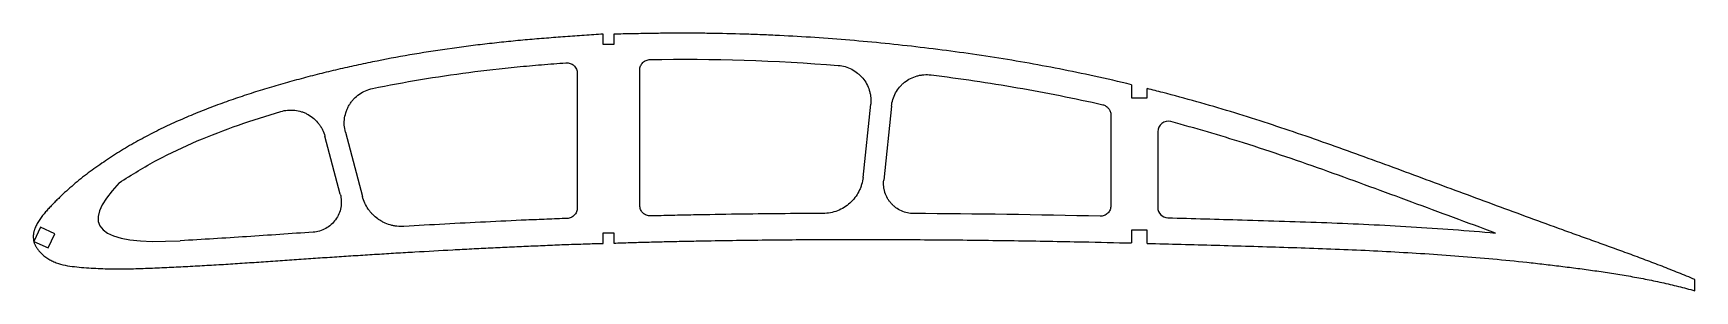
# Model space of a CAD drawing. Header units: millimetres. Extents: x -112 to 206, y 9 to 58.
import ezdxf

# ---------------------------------------------------------------- set-up
doc = ezdxf.new("R2010")
doc.units = ezdxf.units.MM

msp = doc.modelspace()

# ---------------------------------------------------------------- linework, layer by layer
for p, q in [((-2.79, 55.85), (-2.79, 57.84)), ((-0.79, 57.85), (-0.79, 55.85)), ((-0.79, 55.85), (-2.79, 55.85)), ((98.52, 48.12), (98.52, 45.62)), ((98.52, 45.62), (101.52, 45.62)), ((101.52, 45.62), (101.52, 47.38)), ((-2.79, 17.66), (-2.79, 19.66)), ((-2.79, 19.66), (-0.79, 19.66)), ((-0.79, 19.66), (-0.79, 17.71)), ((101.52, 20.16), (98.52, 20.16)), ((98.52, 20.16), (98.52, 17.73)), ((101.52, 17.66), (101.52, 20.16))]:
    msp.add_line(p, q)
at = {"color": 7, "linetype": 'Continuous', "lineweight": 25}
for p, q in [((-7.79, 50.34), (-7.79, 24.44)), ((4.21, 24.92), (4.21, 50.96)), ((47.01, 30.33), (48.48, 44.37)), ((52.46, 43.99), (50.98, 29.8)), ((94.52, 42.34), (94.52, 24.87)), ((-52.23, 39.02), (-48.97, 26.66)), ((103.52, 39.1), (103.52, 24.55)), ((-53.21, 27.08), (-56.16, 38.22)), ((-95.59, 29.27), (-95.59, 29.27)), ((-110.7, 20.75), (-111.97, 18.03)), ((-107.98, 19.48), (-110.7, 20.75)), ((-109.25, 16.77), (-107.98, 19.48)), ((-111.97, 18.03), (-109.25, 16.77)), ((-83.89, 18.17), (-83.89, 18.17)), ((206.49, 8.54), (206.49, 10.7))]:
    msp.add_line(p, q, dxfattribs=at)
at = {"color": 7, "linetype": 'Continuous'}
for centre, start, end in [((105.52, 39.1), 74.8485, 180), ((105.52, 24.55), 180, 268.4887)]:
    msp.add_arc(centre, 2, start, end, dxfattribs=at)
at = {"color": 7, "linetype": 'Continuous', "lineweight": 25}
for points, knots in [([(-2.79, 57.84), (-4, 57.77), (-6.43, 57.61), (-10.07, 57.34), (-13.7, 57.06), (-17.33, 56.77), (-20.96, 56.41), (-24.58, 56.03), (-28.19, 55.59), (-33, 54.95), (-39, 54.02), (-44.96, 52.93), (-49.71, 51.95), (-53.25, 51.15), (-56.79, 50.31), (-60.3, 49.4), (-63.81, 48.44), (-67.29, 47.42), (-70.76, 46.33), (-74.2, 45.17), (-77.61, 43.93), (-80.99, 42.6), (-84.33, 41.18), (-87.62, 39.65), (-90.84, 37.99), (-94.01, 36.21), (-97.09, 34.3), (-99.59, 32.61), (-101.54, 31.18), (-102.98, 30.06), (-104.38, 28.91), (-105.74, 27.71), (-106.84, 26.67), (-107.7, 25.83), (-108.34, 25.18), (-108.97, 24.53), (-109.58, 23.86), (-110.17, 23.17), (-110.72, 22.45), (-111.13, 21.82), (-111.43, 21.29), (-111.63, 20.88), (-111.77, 20.53), (-111.87, 20.25), (-111.94, 20.03), (-111.99, 19.81), (-112.05, 19.52), (-112.09, 19.14), (-112.09, 18.76), (-112.06, 18.46), (-112.03, 18.24), (-111.99, 18.01), (-111.93, 17.8), (-111.85, 17.58), (-111.75, 17.38), (-111.65, 17.18), (-111.54, 16.98), (-111.43, 16.78), (-111.3, 16.59), (-111.17, 16.41), (-110.97, 16.18), (-110.62, 15.79), (-110.17, 15.38), (-109.69, 15.01), (-109.19, 14.67), (-108.54, 14.29), (-107.43, 13.8), (-105.97, 13.4), (-104.17, 13.17), (-102.36, 13), (-100.55, 12.88), (-98.74, 12.8), (-96.93, 12.76), (-95.11, 12.76), (-93.3, 12.78), (-91.49, 12.83), (-89.67, 12.9), (-87.86, 12.98), (-86.05, 13.06), (-84.24, 13.15), (-81.82, 13.27), (-78.8, 13.44), (-75.18, 13.65), (-71.55, 13.89), (-67.93, 14.13), (-64.31, 14.38), (-60.69, 14.63), (-57.06, 14.88), (-53.44, 15.12), (-49.81, 15.35), (-46.18, 15.58), (-42.55, 15.81), (-37.71, 16.09), (-32.87, 16.36), (-28.02, 16.62), (-24.39, 16.8), (-20.75, 16.97), (-17.72, 17.11), (-15.29, 17.21), (-13.47, 17.29), (-11.65, 17.37), (-9.83, 17.44), (-8, 17.5), (-5.66, 17.58), (-3.92, 17.63), (-2.79, 17.66)], [0, 0, 0, 0, 0.0082507, 0.0165015, 0.0247522, 0.033003, 0.0412537, 0.0495045, 0.0577552, 0.0660059, 0.0825074, 0.0990089, 0.1072597, 0.1155104, 0.1237611, 0.1320119, 0.1402626, 0.1485134, 0.1567641, 0.1650149, 0.1732656, 0.1815163, 0.1897671, 0.1980178, 0.2062686, 0.2145193, 0.2227701, 0.2310208, 0.2351462, 0.2392715, 0.2433969, 0.2475223, 0.2516477, 0.2537103, 0.255773, 0.2578357, 0.2598984, 0.2619611, 0.2640238, 0.2660865, 0.2671178, 0.2681491, 0.2691805, 0.2696962, 0.2702118, 0.2707275, 0.2712432, 0.2722745, 0.2733059, 0.2738215, 0.2743372, 0.2748529, 0.2753685, 0.2758842, 0.2763999, 0.2769156, 0.2774312, 0.2779469, 0.2784626, 0.2789782, 0.2794939, 0.2805253, 0.2825879, 0.2836193, 0.2846506, 0.2867133, 0.288776, 0.2929014, 0.2970267, 0.3011521, 0.3052775, 0.3094029, 0.3135282, 0.3176536, 0.321779, 0.3259043, 0.3300297, 0.3341551, 0.3382805, 0.3424058, 0.3465312, 0.3547819, 0.3630327, 0.3712834, 0.3795342, 0.3877849, 0.3960357, 0.4042864, 0.4125371, 0.4207879, 0.4290386, 0.4372894, 0.4455401, 0.4620416, 0.4702923, 0.4785431, 0.4867938, 0.4950446, 0.4991699, 0.5032953, 0.5074207, 0.5115461, 0.5156714, 0.5197968, 0.5274731, 0.5274731, 0.5274731, 0.5274731]), ([(98.52, 48.12), (96.13, 48.7), (89.33, 50.26), (80.27, 52.04), (71.37, 53.5), (64.68, 54.47), (57.97, 55.32), (51.25, 56.06), (44.51, 56.68), (37.77, 57.19), (32.14, 57.52), (27.64, 57.72), (23.13, 57.88), (18.63, 57.98), (14.12, 58.02), (10.74, 58.02), (7.35, 57.99), (3.97, 57.92), (1.26, 57.87), (-0.33, 57.85), (-0.79, 57.85)], [0.5283259, 0.5283259, 0.5283259, 0.5283259, 0.5625, 0.625, 0.65625, 0.6875, 0.71875, 0.75, 0.78125, 0.8125, 0.84375, 0.859375, 0.875, 0.90625, 0.921875, 0.9375, 0.953125, 0.96875, 0.984375, 0.9907588, 0.9907588, 0.9907588, 0.9907588]), ([(-47.05, 47.39), (-40.93, 48.66), (-34.77, 49.68), (-25.49, 50.9), (-22.39, 51.25), (-17.73, 51.7), (-16.17, 51.84), (-13.06, 52.09), (-11.5, 52.21), (-9.94, 52.33)], [0, 0, 0, 0, 0.5, 0.5, 0.75, 0.75, 0.875, 0.875, 1, 1, 1, 1]), ([(-9.94, 52.33), (-9.8, 52.34), (-9.66, 52.34), (-9.39, 52.3), (-9.26, 52.27), (-9, 52.18), (-8.88, 52.12), (-8.64, 51.98), (-8.53, 51.9), (-8.23, 51.62), (-8.07, 51.39), (-7.9, 51.01), (-7.86, 50.88), (-7.8, 50.61), (-7.79, 50.47), (-7.79, 50.34)], [0, 0, 0, 0, 0.125, 0.125, 0.25, 0.25, 0.375, 0.375, 0.5, 0.5, 0.75, 0.75, 0.875, 0.875, 1, 1, 1, 1]), ([(4.21, 50.96), (4.21, 51.1), (4.22, 51.22), (4.27, 51.48), (4.31, 51.6), (4.41, 51.84), (4.47, 51.96), (4.61, 52.17), (4.69, 52.27), (4.87, 52.46), (4.97, 52.54), (5.19, 52.69), (5.3, 52.75), (5.66, 52.9), (5.91, 52.96), (6.18, 52.96)], [0, 0, 0, 0, 0.125, 0.125, 0.25, 0.25, 0.375, 0.375, 0.5, 0.5, 0.625, 0.625, 0.75, 0.75, 1, 1, 1, 1]), ([(42.27, 51.83), (42.72, 51.79), (43.16, 51.71), (44.03, 51.47), (44.45, 51.3), (45.25, 50.88), (45.63, 50.64), (46.15, 50.21), (46.33, 50.06), (46.65, 49.75), (46.8, 49.58), (47.23, 49.06), (47.48, 48.69), (47.91, 47.89), (48.09, 47.48), (48.28, 46.83), (48.34, 46.62), (48.43, 46.17), (48.46, 45.95), (48.52, 45.27), (48.52, 44.82), (48.48, 44.37)], [0, 0, 0, 0, 0.125, 0.125, 0.25, 0.25, 0.375, 0.375, 0.4375, 0.4375, 0.5, 0.5, 0.625, 0.625, 0.75, 0.75, 0.8125, 0.8125, 0.875, 0.875, 1, 1, 1, 1]), ([(52.46, 43.99), (52.51, 44.45), (52.6, 44.88), (52.87, 45.74), (53.05, 46.16), (53.48, 46.95), (53.73, 47.32), (54.17, 47.83), (54.32, 48), (54.64, 48.31), (54.81, 48.46), (55.34, 48.88), (55.72, 49.12), (56.52, 49.53), (56.94, 49.69), (57.59, 49.87), (57.8, 49.92), (58.25, 50), (58.47, 50.03), (59.15, 50.08), (59.6, 50.07), (60.05, 50.01)], [0, 0, 0, 0, 0.125, 0.125, 0.25, 0.25, 0.375, 0.375, 0.4375, 0.4375, 0.5, 0.5, 0.625, 0.625, 0.75, 0.75, 0.8125, 0.8125, 0.875, 0.875, 1, 1, 1, 1]), ([(60.05, 50.01), (65.6, 49.32), (71.13, 48.5), (82.1, 46.6), (87.55, 45.52), (92.97, 44.29)], [0, 0, 0, 0, 0.5, 0.5, 1, 1, 1, 1]), ([(-52.23, 39.02), (-52.35, 39.47), (-52.42, 39.92), (-52.47, 40.83), (-52.45, 41.3), (-52.31, 42.2), (-52.2, 42.65), (-51.96, 43.29), (-51.87, 43.51), (-51.67, 43.92), (-51.45, 44.32), (-51.19, 44.7), (-50.91, 45.06), (-50.76, 45.24), (-50.29, 45.74), (-49.94, 46.04), (-49.19, 46.56), (-48.78, 46.79), (-47.94, 47.15), (-47.51, 47.29), (-47.05, 47.39)], [0, 0, 0, 0, 0.125, 0.125, 0.25, 0.25, 0.375, 0.375, 0.4375, 0.4375, 0.5, 0.5625, 0.5625, 0.625, 0.625, 0.75, 0.75, 0.875, 0.875, 1, 1, 1, 1]), ([(206.49, 10.7), (205.46, 11.15), (203.37, 12), (200.23, 13.25), (197.07, 14.46), (193.9, 15.64), (190.72, 16.79), (187.54, 17.94), (184.36, 19.08), (180.12, 20.62), (174.82, 22.55), (168.48, 24.89), (162.13, 27.24), (155.79, 29.59), (149.45, 31.94), (140.99, 35.05), (132.49, 38.08), (123.94, 40.94), (115.34, 43.65), (107.86, 45.76), (102.51, 47.13), (101.52, 47.38)], [0, 0, 0, 0, 0.015625, 0.03125, 0.046875, 0.0625, 0.078125, 0.09375, 0.109375, 0.125, 0.15625, 0.1875, 0.21875, 0.25, 0.28125, 0.3125, 0.375, 0.40625, 0.4375, 0.5, 0.5140484, 0.5140484, 0.5140484, 0.5140484]), ([(-95.59, 29.27), (-94.4, 30.07), (-93.2, 30.84), (-90.76, 32.3), (-89.53, 33), (-85.79, 35), (-83.23, 36.21), (-78.04, 38.42), (-75.4, 39.43), (-70.07, 41.31), (-67.37, 42.18), (-64.64, 42.98)], [0, 0, 0, 0, 0.125, 0.125, 0.25, 0.25, 0.5, 0.5, 0.75, 0.75, 1, 1, 1, 1]), ([(-64.64, 42.98), (-64.2, 43.11), (-63.76, 43.2), (-62.86, 43.28), (-62.4, 43.27), (-61.5, 43.17), (-61.06, 43.08), (-60.42, 42.87), (-60.2, 42.79), (-59.79, 42.61), (-59.59, 42.51), (-59, 42.17), (-58.63, 41.92), (-57.94, 41.32), (-57.63, 40.99), (-57.21, 40.46), (-57.08, 40.28), (-56.84, 39.89), (-56.73, 39.69), (-56.43, 39.08), (-56.27, 38.66), (-56.16, 38.22)], [0, 0, 0, 0, 0.125, 0.125, 0.25, 0.25, 0.375, 0.375, 0.4375, 0.4375, 0.5, 0.5, 0.625, 0.625, 0.75, 0.75, 0.8125, 0.8125, 0.875, 0.875, 1, 1, 1, 1]), ([(92.97, 44.29), (93.19, 44.24), (93.39, 44.15), (93.78, 43.91), (93.95, 43.76), (94.23, 43.41), (94.34, 43.21), (94.49, 42.79), (94.52, 42.57), (94.52, 42.34)], [0, 0, 0, 0, 0.25, 0.25, 0.5, 0.5, 0.75, 0.75, 1, 1, 1, 1]), ([(168.26, 19.64), (162.91, 21.61), (157.56, 23.6), (146.87, 27.56), (141.52, 29.53), (130.79, 33.37), (125.4, 35.22), (115.36, 38.4), (110.72, 39.77), (106.05, 41.03)], [0, 0, 0, 0, 0.25, 0.25, 0.5, 0.5, 0.75, 0.75, 0.9619102, 0.9619102, 0.9619102, 0.9619102]), ([(47.01, 30.33), (46.96, 29.86), (46.87, 29.4), (46.67, 28.72), (46.59, 28.5), (46.41, 28.06), (46.32, 27.84), (46, 27.21), (45.75, 26.81), (45.17, 26.06), (44.85, 25.71), (44.15, 25.08), (43.78, 24.8), (42.97, 24.3), (42.54, 24.09), (41.67, 23.75), (41.22, 23.62), (40.29, 23.44), (39.81, 23.4), (39.34, 23.4)], [0, 0, 0, 0, 0.125, 0.125, 0.1875, 0.1875, 0.25, 0.25, 0.375, 0.375, 0.5, 0.5, 0.625, 0.625, 0.75, 0.75, 0.875, 0.875, 1, 1, 1, 1]), ([(56.73, 23.38), (56.32, 23.38), (55.92, 23.43), (55.13, 23.6), (54.74, 23.73), (54, 24.06), (53.65, 24.26), (53.16, 24.62), (53, 24.75), (52.7, 25.02), (52.42, 25.31), (52.17, 25.62), (51.93, 25.95), (51.82, 26.12), (51.51, 26.65), (51.35, 27.02), (51.16, 27.59), (51.11, 27.79), (51.03, 28.19), (51, 28.39), (50.93, 28.99), (50.93, 29.39), (50.98, 29.8)], [0, 0, 0, 0, 0.125, 0.125, 0.25, 0.25, 0.375, 0.375, 0.4375, 0.4375, 0.5, 0.5625, 0.5625, 0.625, 0.625, 0.75, 0.75, 0.8125, 0.8125, 0.875, 0.875, 1, 1, 1, 1]), ([(-53.21, 27.08), (-53.1, 26.66), (-53.04, 26.24), (-53.01, 25.39), (-53.04, 24.96), (-53.2, 24.12), (-53.32, 23.71), (-53.66, 22.92), (-53.86, 22.55), (-54.36, 21.86), (-54.65, 21.54), (-55.29, 20.97), (-55.63, 20.73), (-56.38, 20.31), (-56.78, 20.14), (-57.59, 19.9), (-58.02, 19.83), (-58.45, 19.8)], [0, 0, 0, 0, 0.125, 0.125, 0.25, 0.25, 0.375, 0.375, 0.5, 0.5, 0.625, 0.625, 0.75, 0.75, 0.875, 0.875, 1, 1, 1, 1]), ([(-41.02, 20.91), (-41.47, 20.88), (-41.91, 20.89), (-42.57, 20.97), (-42.79, 21), (-43.22, 21.09), (-43.44, 21.14), (-44.08, 21.33), (-44.49, 21.49), (-45.08, 21.78), (-45.28, 21.88), (-45.66, 22.11), (-45.84, 22.23), (-46.38, 22.62), (-46.72, 22.91), (-47.18, 23.39), (-47.32, 23.55), (-47.61, 23.89), (-47.74, 24.07), (-48.12, 24.62), (-48.33, 25), (-48.7, 25.81), (-48.85, 26.23), (-48.97, 26.66)], [0, 0, 0, 0, 0.125, 0.125, 0.1875, 0.1875, 0.25, 0.25, 0.375, 0.375, 0.4375, 0.4375, 0.5, 0.5, 0.625, 0.625, 0.6875, 0.6875, 0.75, 0.75, 0.875, 0.875, 1, 1, 1, 1]), ([(-9.72, 22.44), (-11.02, 22.4), (-12.33, 22.34), (-14.94, 22.23), (-16.24, 22.18), (-20.16, 22.01), (-22.76, 21.88), (-30.59, 21.5), (-35.81, 21.21), (-41.02, 20.91)], [0, 0, 0, 0, 0.125, 0.125, 0.25, 0.25, 0.5, 0.5, 1, 1, 1, 1]), ([(-7.79, 24.44), (-7.79, 24.31), (-7.8, 24.19), (-7.85, 23.94), (-7.89, 23.81), (-7.98, 23.58), (-8.04, 23.46), (-8.18, 23.25), (-8.26, 23.15), (-8.44, 22.96), (-8.53, 22.88), (-8.74, 22.73), (-8.86, 22.67), (-9.2, 22.51), (-9.46, 22.45), (-9.72, 22.44)], [0, 0, 0, 0, 0.125, 0.125, 0.25, 0.25, 0.375, 0.375, 0.5, 0.5, 0.625, 0.625, 0.75, 0.75, 1, 1, 1, 1]), ([(6.27, 22.92), (6.13, 22.92), (6, 22.93), (5.74, 22.97), (5.61, 23.01), (5.36, 23.11), (5.24, 23.17), (5.02, 23.31), (4.91, 23.4), (4.63, 23.67), (4.47, 23.9), (4.32, 24.26), (4.28, 24.39), (4.22, 24.65), (4.21, 24.79), (4.21, 24.92)], [0, 0, 0, 0, 0.125, 0.125, 0.25, 0.25, 0.375, 0.375, 0.5, 0.5, 0.75, 0.75, 0.875, 0.875, 1, 1, 1, 1]), ([(39.34, 23.4), (33.82, 23.38), (28.31, 23.33), (20.04, 23.21), (17.29, 23.16), (13.15, 23.08), (11.78, 23.05), (9.02, 22.99), (7.64, 22.96), (6.27, 22.92)], [0, 0, 0, 0, 0.5, 0.5, 0.75, 0.75, 0.875, 0.875, 1, 1, 1, 1]), ([(94.52, 24.87), (94.52, 24.74), (94.51, 24.61), (94.46, 24.35), (94.42, 24.22), (94.32, 23.97), (94.25, 23.86), (94.1, 23.64), (94.02, 23.54), (93.73, 23.26), (93.51, 23.11), (93.02, 22.92), (92.75, 22.87), (92.48, 22.87)], [0, 0, 0, 0, 0.125, 0.125, 0.25, 0.25, 0.375, 0.375, 0.5, 0.5, 0.75, 0.75, 1, 1, 1, 1]), ([(105.47, 22.56), (110.22, 22.43), (114.97, 22.3), (125.12, 22), (130.52, 21.84), (141.31, 21.43), (146.71, 21.18), (157.49, 20.53), (162.87, 20.13), (168.26, 19.64)], [0.0300533, 0.0300533, 0.0300533, 0.0300533, 0.25, 0.25, 0.5, 0.5, 0.75, 0.75, 1, 1, 1, 1]), ([(-58.45, 19.8), (-62.69, 19.51), (-66.93, 19.21), (-73.29, 18.79), (-75.41, 18.65), (-79.65, 18.4), (-81.77, 18.28), (-83.89, 18.17)], [0, 0, 0, 0, 0.5, 0.5, 0.75, 0.75, 1, 1, 1, 1]), ([(-0.79, 17.71), (-0.28, 17.72), (1.31, 17.77), (3.44, 17.84), (5.62, 17.9), (7.79, 17.96), (10.52, 18.02), (13.78, 18.09), (18.14, 18.18), (23.59, 18.26), (30.13, 18.34), (36.68, 18.39), (43.23, 18.41), (49.78, 18.41), (56.34, 18.38), (62.9, 18.34), (69.46, 18.27), (78.21, 18.15), (87.9, 17.98), (95.4, 17.81), (98.52, 17.73)], [0.5319965, 0.5319965, 0.5319965, 0.5319965, 0.5354218, 0.5427961, 0.5464832, 0.5501703, 0.5575446, 0.5649188, 0.5722931, 0.5870416, 0.6017901, 0.6165386, 0.6312871, 0.6460357, 0.6607842, 0.6755327, 0.6902812, 0.7050297, 0.7345267, 0.7555934, 0.7555934, 0.7555934, 0.7555934]), ([(101.52, 17.66), (101.78, 17.65), (106.4, 17.53), (113.22, 17.34), (121.97, 17.09), (128.53, 16.89), (135.09, 16.67), (141.64, 16.4), (148.19, 16.08), (154.74, 15.69), (161.28, 15.23), (167.8, 14.68), (173.23, 14.14), (177.57, 13.66), (180.82, 13.27), (184.06, 12.86), (187.3, 12.41), (190.54, 11.94), (193.76, 11.41), (196.97, 10.81), (200.17, 10.15), (203.34, 9.39), (205.45, 8.86), (206.49, 8.54)], [0.7623336, 0.7623336, 0.7623336, 0.7623336, 0.7640238, 0.7935208, 0.8082693, 0.8230178, 0.8377663, 0.8525149, 0.8672634, 0.8820119, 0.8967604, 0.9115089, 0.9262574, 0.9336317, 0.9410059, 0.9483802, 0.9557545, 0.9631287, 0.970503, 0.9778772, 0.9852515, 0.9926257, 1, 1, 1, 1])]:
    msp.add_open_spline(points, degree=3, knots=knots, dxfattribs=at)
for points in [[(6.18, 52.96), (18.22, 53.18), (30.25, 52.78), (42.27, 51.83)], [(-95.59, 29.27), (-103.65, 20.94), (-99.75, 17.24), (-83.89, 18.17)], [(92.48, 22.87), (80.57, 23.14), (68.65, 23.31), (56.73, 23.38)]]:
    msp.add_open_spline(points, degree=3, dxfattribs=at)

doc.saveas('drawing.dxf')
